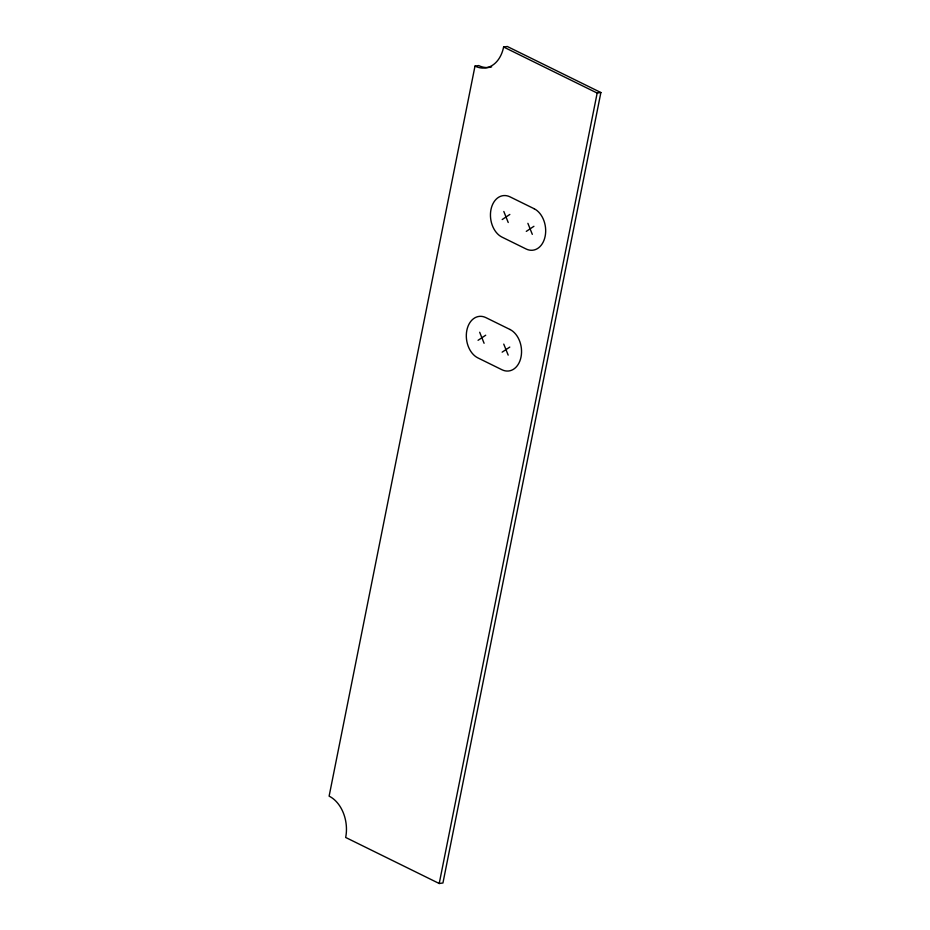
<?xml version="1.0" encoding="UTF-8"?>
<svg xmlns="http://www.w3.org/2000/svg" width="930" height="930" viewBox="0 0 930 930"><rect width="100%" height="100%" fill="white"/><g stroke="black" fill="none" stroke-linecap="round" stroke-linejoin="round"><path stroke-width="1.4" d="M474.998 66.1L329.115 796.15A32.318 23.169 82.1 0 1 345.669 837.465L439.216 883.5L442.936 882.989L600.885 92.535L507.327 46.5L503.607 47.011A32.318 23.169 82.1 0 1 474.998 66.1L478.718 65.577A32.318 23.169 82.1 0 0 491.645 66.867M439.216 883.5L597.165 93.058L600.885 92.535M502.2 219.538L509.838 214.446M526.287 231.384L533.913 226.304M478.067 340.31L485.704 335.219M502.154 352.156L509.78 347.076M503.607 47.011L597.165 93.058M527.891 223.34L532.309 234.348M503.816 211.482L508.222 222.503M503.758 344.112L508.175 355.121M479.682 332.254L484.088 343.275M534.122 208.715L510.035 196.858A21.541 15.45 82.1 0 0 490.97 209.587A21.541 15.45 82.1 0 0 501.991 237.115L526.078 248.973A21.541 15.45 82.1 0 0 545.154 236.255A21.541 15.45 82.1 0 0 534.122 208.715M509.989 329.487L485.902 317.63A21.541 15.45 82.1 0 0 466.837 330.359A21.541 15.45 82.1 0 0 477.857 357.887L501.944 369.745A21.541 15.45 82.1 0 0 521.021 357.027A21.541 15.45 82.1 0 0 509.989 329.487"/></g></svg>
